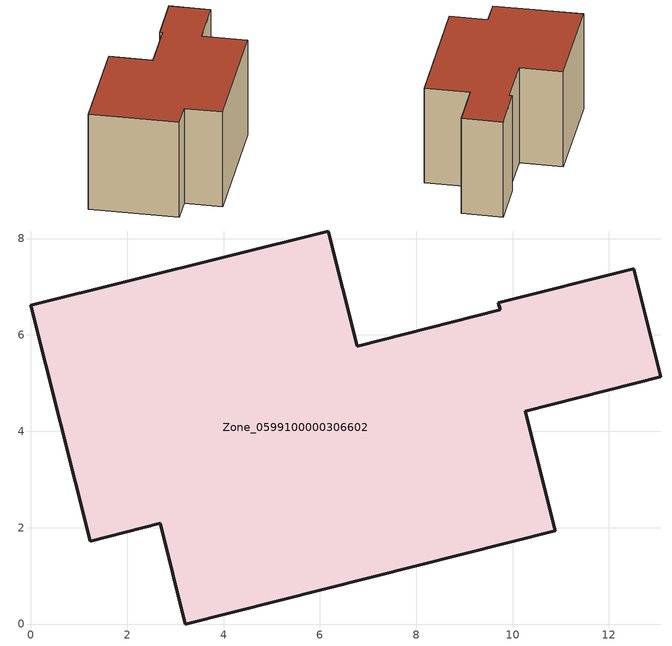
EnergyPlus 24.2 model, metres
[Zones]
Zone_0599100000306602
 floor ground (C_G): 1.24,1.72 0,6.62 6.17,8.16 6.77,5.77 9.74,6.52 9.71,6.67 12.52,7.38 13.07,5.13 10.27,4.42 10.89,1.94 3.21,0 2.68,2.09 z0
 wall outside (C_F): 0,6.62 1.24,1.72 2.68,2.09 3.21,0 10.89,1.94 10.27,4.42 13.07,5.13 12.52,7.38 9.71,6.67 9.74,6.52 6.77,5.77 6.17,8.16 0,6.62 z0:6
 roof outside (C_R): 9.71,6.67 9.74,6.52 6.77,5.77 6.17,8.16 0,6.62 1.24,1.72 2.68,2.09 3.21,0 10.89,1.94 10.27,4.42 13.07,5.13 12.52,7.38 z6
[BUILDING]
Pand.0599100000306602: North Axis=0; Terrain=City; Loads Convergence Tolerance Value=0.04; Temperature Convergence Tolerance Value=0.4; Solar Distribution=FullExterior; Maximum Number of Warmup Days=25; Minimum Number of Warmup Days=1
[Site:Location]
Rotterdam.The.Hague.AP_ZH_NLD Design_Conditions: Latitude=51.96; Longitude=4.45; Time Zone=1; Elevation=-4.5
[SITE:GROUNDTEMPERATURE:BUILDINGSURFACE]
18, 18, 18, 18, 18, 18, 18, 18, 18, 18, 18, 18
[MATERIAL] Thermal Absorptance=0.9; Solar Absorptance=0.7; Visible Absorptance=0.7
Name | Roughness | Thickness | Conductivity | Density | Specific Heat
G.TI.1965-1974 | MediumSmooth | 0.15 | 0.882353 | 540 | 1210
F.TI.1965-1974 | Rough | 0.3 | 0.697674 | 1920 | 840
R.TI.1965-1974 | MediumRough | 0.2 | 0.232558 | 1500 | 1000
[CONSTRUCTION]
C_G: G.TI.1965-1974
C_F: F.TI.1965-1974
C_R: R.TI.1965-1974
[ZONE]
Zone_0599100000306602: Type=1; Multiplier=1; Ceiling Height=Autocalculate; Volume=Autocalculate; Floor Area=autocalculate; Part of Total Floor Area=Yes
[ZONEINFILTRATION:DESIGNFLOWRATE]
Infil_Zone_0599100000306602: Zone or ZoneList or Space or SpaceList=Zone_0599100000306602; Schedule=AlwaysOn; Design Flow Rate Calculation Method=Flow/Area; Flow Rate per Floor Area=0.003; Constant Term Coefficient=1; Temperature Term Coefficient=0; Velocity Term Coefficient=0; Velocity Squared Term Coefficient=0
[HVACTEMPLATE:ZONE:IDEALLOADSAIRSYSTEM]
Zone_0599100000306602: Maximum Heating Supply Air Temperature=50; Minimum Cooling Supply Air Temperature=13; Maximum Heating Supply Air Humidity Ratio=0.0156; Minimum Cooling Supply Air Humidity Ratio=0.0077; Heating Limit=NoLimit; Cooling Limit=NoLimit; Dehumidification Control Type=ConstantSensibleHeatRatio; Cooling Sensible Heat Ratio=0.7; Dehumidification Setpoint=60; Humidification Control Type=None; Humidification Setpoint=30; Outdoor Air Method=None; Outdoor Air Flow Rate per Person=0.00944; Outdoor Air Flow Rate per Zone Floor Area=0; Outdoor Air Flow Rate per Zone=0; Demand Controlled Ventilation Type=None; Outdoor Air Economizer Type=NoEconomizer; Heat Recovery Type=None; Sensible Heat Recovery Effectiveness=0.7; Latent Heat Recovery Effectiveness=0.65
[ZONECONTROL:THERMOSTAT]
ThermostatControl_Zone_0599100000306602: Zone or ZoneList=Zone_0599100000306602; Control Type Schedule=DualSetpointControlType; Control 1=Thermostat_Zone_0599100000306602; Temperature Difference Between Cutout And Setpoint=0
[THERMOSTATSETPOINT:DUALSETPOINT]
Thermostat_Zone_0599100000306602: Heating Setpoint Temperature Schedule=HeatingSetpoint_Zone_0599100000306602; Cooling Setpoint Temperature Schedule=CoolingSetpoint_Zone_0599100000306602
[SCHEDULE:COMPACT]
HeatingSetpoint_Zone_0599100000306602: Through: 12/31, For: AllDays, Until: 24:00, 21
CoolingSetpoint_Zone_0599100000306602: Through: 12/31, For: AllDays, Until: 24:00, 24
DualSetpointControlType: Through: 12/31, For: AllDays, Until: 24:00, 4
AlwaysOn: Through: 12/31, For: AllDays, Until: 24:00, 1
